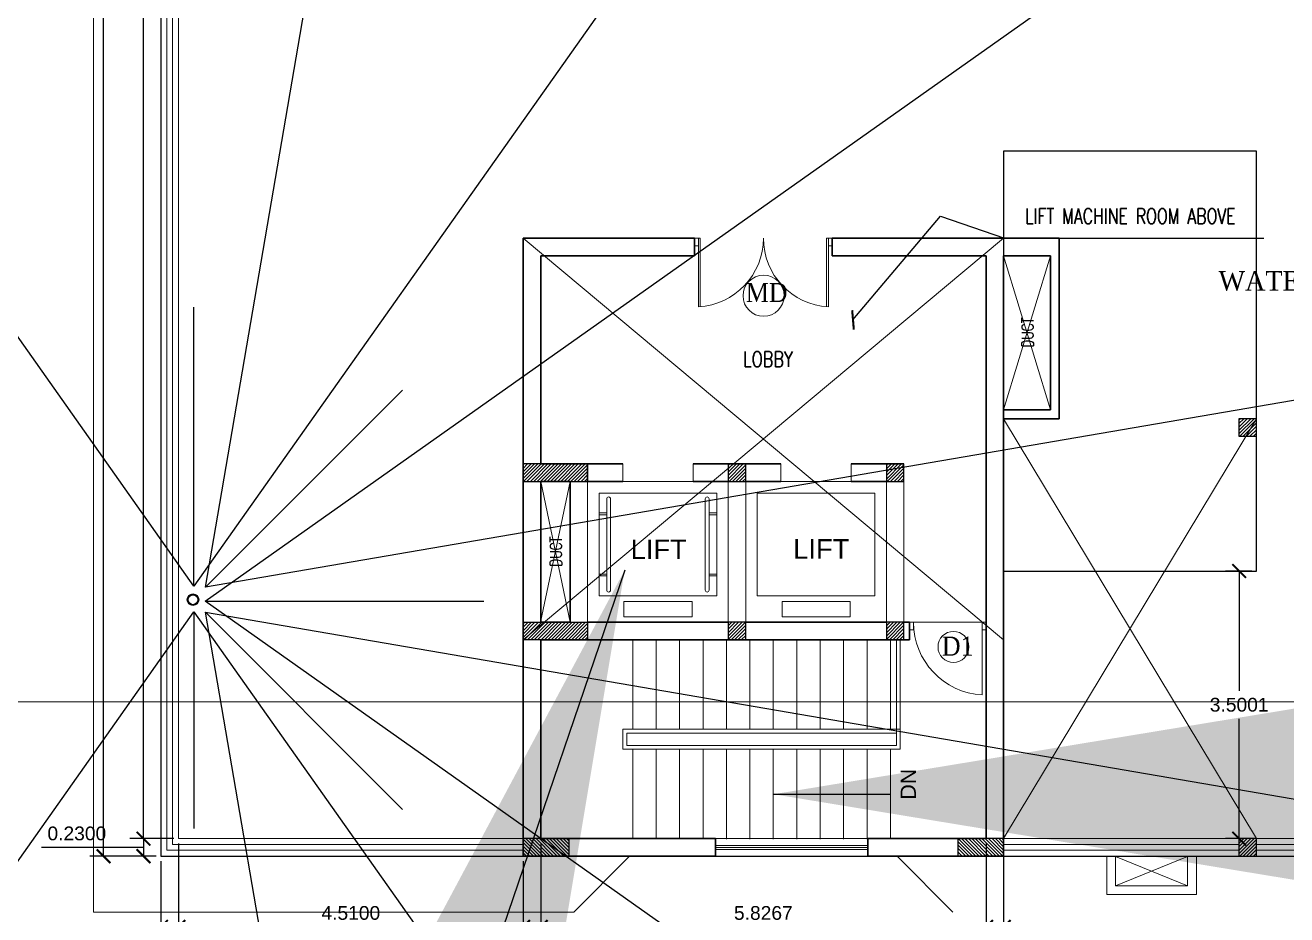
# Model space of a CAD drawing. Header units: metres. Extents: x -1560916 to -1560612, y 43591 to 43809.
# Drawn here: x -1560852.91 to -1560836.4, y 43651.76 to 43663.4 of the extents above; entities that cross this region are included whole.
import ezdxf

# ---------------------------------------------------------------- set-up
doc = ezdxf.new("R2010")
doc.units = ezdxf.units.M
doc.header["$LTSCALE"] = 750
doc.header["$MEASUREMENT"] = 0
doc.header["$PDMODE"] = 35
doc.header["$PDSIZE"] = 50
for name, pattern in [('HIDDEN', [0.375, 0.25, -0.125]), ('HIDDEN2', [0.1875, 0.125, -0.0625]), ('PHANTOM2', [1.25, 0.625, -0.125, 0.125, -0.125, 0.125, -0.125])]:
    doc.linetypes.add(name, pattern=pattern)
doc.layers.get('0').update_dxf_attribs({"lineweight": 5})
doc.layers.get('Defpoints').update_dxf_attribs({"lineweight": 0})
for name, color, linetype, lineweight in [('AR_DIM WRK', 3, 'Continuous', 13), ('AR_DOOR', 32, 'Continuous', 9), ('AR_ELEV 6', 1, 'Continuous', 9), ('AR_MISCELLANEOUS', 250, 'Continuous', 5), ('AR_RAILING', 6, 'Continuous', 13), ('AR_STAIRCASE', 21, 'Continuous', 15), ('AR_WALL1', 1, 'Continuous', 18), ('AR_WIN', 12, 'Continuous', 13), ('column', 242, 'Continuous', 25), ('ED', 30, 'Continuous', 0), ('FURN', 33, 'Continuous', 18), ('HAT', 8, 'Continuous', 5), ('hatch', 250, 'Continuous', 5), ('SITE', 32, 'Continuous', 13), ('TEXT', 2, 'Continuous', 20), ('TEXT1', 2, 'Continuous', 20), ('TWO WHEELER', 8, 'Continuous', 13), ('wall', 7, 'Continuous', 30), ('WIN', 12, 'Continuous', 18)]:
    doc.layers.add(name, color=color, linetype=linetype, lineweight=lineweight)
for name, color, linetype in [('BLK_1_FLR_5_ROOF_AREA', 54, 'Continuous'), ('BLK_1_TERRACESERVICE_UTILITYDISTANCE', 1, 'Continuous'), ('DIM', 9, 'Continuous'), ('GRID1', 8, 'Continuous'), ('WATER_TANK_CALCULATION', 150, 'Continuous')]:
    doc.layers.add(name, color=color, linetype=linetype)
doc.styles.add('ED', font='romantic.ttf', dxfattribs={"width": 0.96})
doc.styles.add('ROMANS', font='romans__.ttf', dxfattribs={"width": 0.75})
doc.styles.add('RS', font='times.ttf', dxfattribs={"width": 0.75})
doc.styles.add('RS1', font='romans.shx', dxfattribs={"width": 0.75})
doc.styles.get("Standard").update_dxf_attribs({"font": 'arial.ttf'})
doc.dimstyles.new('DIM-100', dxfattribs={"dimtxt": 200, "dimasz": 100, "dimexe": 25, "dimexo": 25, "dimgap": 35, "dimtad": 1, "dimdec": 0, "dimrnd": 5, "dimzin": 0, "dimdsep": 46, "dimtxsty": 'RS1', "dimblk": 'ARCHTICK', "dimcen": 100, "dimdle": 25, "dimclrd": 8, "dimclre": 8, "dimclrt": 4, "dimadec": 0, "dimazin": 0, "dimtfac": 0.5, "dimtdec": 0, "dimtmove": 1, "dimatfit": 0, "dimfxl": 75, "dimfrac": 1, "dimtolj": 1, "dimtzin": 0, "dimarcsym": 2})
doc.dimstyles.get("Standard").update_dxf_attribs({"dimtxt": 0.18, "dimasz": 0.18, "dimexe": 0.18, "dimexo": 0.0625, "dimgap": 0.09, "dimtad": 1, "dimtih": 1, "dimtoh": 1, "dimdec": 4, "dimzin": 0, "dimdsep": 46, "dimtxsty": 'Standard', "dimblk": 'ARCHTICK', "dimcen": 0.09, "dimadec": 0, "dimazin": 0, "dimtfac": 1, "dimtdec": 4, "dimtofl": 0, "dimtmove": 0, "dimatfit": 3, "dimldrblk": 'ARCHTICK', "dimfxl": 1, "dimtolj": 1, "dimtzin": 0, "dimarcsym": 0})
pattern_1 = [(45, (-1559624.316076, 43517.526676), (-0.0220970869, 0.0220970869), [])]

# ---------------------------------------------------------------- blocks, each defined once
blk = doc.blocks.new('A$C12252290')
at = {"layer": 'HAT'}
h = blk.add_hatch(dxfattribs=at)
h.set_pattern_fill('ANSI31', color=256, scale=250, style=0)
h.set_pattern_definition([(45, (1221235.583, -140132.935), (-22.0970869, 22.0970869), [])])
h.paths.add_polyline_path([(-230, -600), (0, -600), (0, 0), (-230, 0)])
at = {"layer": 'column'}
blk.add_lwpolyline([(-230, -600), (0, -600), (0, 0), (-230, 0)], close=True, dxfattribs=at)
blk = doc.blocks.new('_ArchTick')
at = {"color": 0, "linetype": 'ByBlock', "const_width": 0.15}
blk.add_lwpolyline([(-0.5, -0.5), (0.5, 0.5)], dxfattribs=at)
blk = doc.blocks.new('*D207')
at = {"layer": 'Defpoints', "color": 0, "transparency": 16777216}
for p in [(-1560850.905, 43676.145), (-1560851.363, 43652.76), (-1560850.905, 43652.76)]:
    blk.add_point(p, dxfattribs=at)
at = {"layer": 'ED', "color": 0, "lineweight": -2, "transparency": 16777216}
for p, q in [((-1560850.967, 43676.145), (-1560851.543, 43676.145)), ((-1560851.363, 43676.145), (-1560851.363, 43664.634)), ((-1560851.363, 43652.76), (-1560851.363, 43664.271)), ((-1560850.967, 43652.76), (-1560851.543, 43652.76))]:
    blk.add_line(p, q, dxfattribs=at)
at = {"layer": 'ED', "color": 0, "lineweight": -2, "transparency": 16777216, "xscale": 0.18, "yscale": 0.18, "zscale": 0.18}
for p, rotation in [((-1560851.363, 43676.145), 90), ((-1560851.363, 43652.76), 270)]:
    blk.add_blockref('_ArchTick', p, dxfattribs=dict(at, rotation=rotation))
at = {"layer": 'ED', "color": 0, "transparency": 16777216, "insert": (-1560851.363, 43664.453), "char_height": 0.18, "attachment_point": 5}
blk.add_mtext('\\A1;23.3858', dxfattribs=at)
blk = doc.blocks.new('*D208')
at = {"layer": 'Defpoints', "color": 0, "transparency": 16777216}
for p in [(-1560850.905, 43652.76), (-1560851.363, 43652.53), (-1560851.135, 43652.53)]:
    blk.add_point(p, dxfattribs=at)
at = {"layer": 'ED', "color": 0, "lineweight": -2, "transparency": 16777216}
for p, q in [((-1560851.772, 43652.645), (-1560852.699, 43652.645)), ((-1560851.363, 43652.645), (-1560851.772, 43652.645)), ((-1560850.967, 43652.76), (-1560851.543, 43652.76)), ((-1560851.363, 43652.76), (-1560851.363, 43652.53)), ((-1560851.197, 43652.53), (-1560851.543, 43652.53))]:
    blk.add_line(p, q, dxfattribs=at)
at = {"layer": 'ED', "color": 0, "lineweight": -2, "transparency": 16777216, "xscale": 0.18, "yscale": 0.18, "zscale": 0.18}
for p, rotation in [((-1560851.363, 43652.76), 90), ((-1560851.363, 43652.53), 270)]:
    blk.add_blockref('_ArchTick', p, dxfattribs=dict(at, rotation=rotation))
at = {"layer": 'ED', "color": 0, "transparency": 16777216, "insert": (-1560852.235, 43652.827), "char_height": 0.18, "attachment_point": 5}
blk.add_mtext('\\A1;0.2300', dxfattribs=at)
blk = doc.blocks.new('*D209')
at = {"layer": 'Defpoints', "color": 0, "transparency": 16777216}
for p in [(-1560846.165, 43652.76), (-1560846.395, 43652.53), (-1560846.165, 43651.605)]:
    blk.add_point(p, dxfattribs=at)
at = {"layer": 'ED', "color": 0, "lineweight": -2, "transparency": 16777216}
for p, q in [((-1560846.165, 43652.697), (-1560846.165, 43651.425)), ((-1560846.395, 43652.467), (-1560846.395, 43651.425)), ((-1560846.395, 43651.605), (-1560846.165, 43651.605)), ((-1560846.28, 43651.605), (-1560846.28, 43651.012)), ((-1560846.28, 43651.012), (-1560845.353, 43651.012))]:
    blk.add_line(p, q, dxfattribs=at)
at = {"layer": 'ED', "color": 0, "lineweight": -2, "transparency": 16777216, "xscale": 0.18, "yscale": 0.18, "zscale": 0.18, "rotation": 180}
blk.add_blockref('_ArchTick', (-1560846.395, 43651.605), dxfattribs=at)
at = {"layer": 'ED', "color": 0, "lineweight": -2, "transparency": 16777216, "xscale": 0.18, "yscale": 0.18, "zscale": 0.18}
blk.add_blockref('_ArchTick', (-1560846.165, 43651.605), dxfattribs=at)
at = {"layer": 'ED', "color": 0, "transparency": 16777216, "insert": (-1560845.817, 43651.194), "char_height": 0.18, "attachment_point": 5}
blk.add_mtext('\\A1;0.2300', dxfattribs=at)
blk = doc.blocks.new('*D210')
at = {"layer": 'Defpoints', "color": 0, "transparency": 16777216}
for p in [(-1560846.165, 43652.76), (-1560840.338, 43652.76), (-1560840.338, 43651.605)]:
    blk.add_point(p, dxfattribs=at)
at = {"layer": 'ED', "color": 0, "lineweight": -2, "transparency": 16777216}
for p, q in [((-1560846.165, 43652.697), (-1560846.165, 43651.425)), ((-1560840.338, 43652.697), (-1560840.338, 43651.425)), ((-1560846.165, 43651.605), (-1560840.338, 43651.605))]:
    blk.add_line(p, q, dxfattribs=at)
at = {"layer": 'ED', "color": 0, "lineweight": -2, "transparency": 16777216, "xscale": 0.18, "yscale": 0.18, "zscale": 0.18, "rotation": 180}
blk.add_blockref('_ArchTick', (-1560846.165, 43651.605), dxfattribs=at)
at = {"layer": 'ED', "color": 0, "lineweight": -2, "transparency": 16777216, "xscale": 0.18, "yscale": 0.18, "zscale": 0.18}
blk.add_blockref('_ArchTick', (-1560840.338, 43651.605), dxfattribs=at)
at = {"layer": 'ED', "color": 0, "transparency": 16777216, "insert": (-1560843.252, 43651.787), "char_height": 0.18, "attachment_point": 5}
blk.add_mtext('\\A1;5.8267', dxfattribs=at)
blk = doc.blocks.new('*D211')
at = {"layer": 'Defpoints', "color": 0, "transparency": 16777216}
for p in [(-1560840.338, 43652.76), (-1560840.108, 43652.76), (-1560840.108, 43651.605)]:
    blk.add_point(p, dxfattribs=at)
at = {"layer": 'ED', "color": 0, "lineweight": -2, "transparency": 16777216}
for p, q in [((-1560840.338, 43652.697), (-1560840.338, 43651.425)), ((-1560840.108, 43652.697), (-1560840.108, 43651.425)), ((-1560840.338, 43651.605), (-1560840.108, 43651.605)), ((-1560840.223, 43651.605), (-1560840.223, 43651.012)), ((-1560840.223, 43651.012), (-1560839.297, 43651.012))]:
    blk.add_line(p, q, dxfattribs=at)
at = {"layer": 'ED', "color": 0, "lineweight": -2, "transparency": 16777216, "xscale": 0.18, "yscale": 0.18, "zscale": 0.18, "rotation": 180}
blk.add_blockref('_ArchTick', (-1560840.338, 43651.605), dxfattribs=at)
at = {"layer": 'ED', "color": 0, "lineweight": -2, "transparency": 16777216, "xscale": 0.18, "yscale": 0.18, "zscale": 0.18}
blk.add_blockref('_ArchTick', (-1560840.108, 43651.605), dxfattribs=at)
at = {"layer": 'ED', "color": 0, "transparency": 16777216, "insert": (-1560839.76, 43651.194), "char_height": 0.18, "attachment_point": 5}
blk.add_mtext('\\A1;0.2300', dxfattribs=at)
blk = doc.blocks.new('*D212')
at = {"layer": 'Defpoints', "color": 0, "transparency": 16777216}
for p in [(-1560840.108, 43652.76), (-1560830.189, 43652.76), (-1560830.189, 43651.605)]:
    blk.add_point(p, dxfattribs=at)
at = {"layer": 'ED', "color": 0, "lineweight": -2, "transparency": 16777216}
for p, q in [((-1560840.108, 43652.697), (-1560840.108, 43651.425)), ((-1560830.189, 43652.697), (-1560830.189, 43651.425)), ((-1560840.108, 43651.605), (-1560830.189, 43651.605))]:
    blk.add_line(p, q, dxfattribs=at)
at = {"layer": 'ED', "color": 0, "lineweight": -2, "transparency": 16777216, "xscale": 0.18, "yscale": 0.18, "zscale": 0.18, "rotation": 180}
blk.add_blockref('_ArchTick', (-1560840.108, 43651.605), dxfattribs=at)
at = {"layer": 'ED', "color": 0, "lineweight": -2, "transparency": 16777216, "xscale": 0.18, "yscale": 0.18, "zscale": 0.18}
blk.add_blockref('_ArchTick', (-1560830.189, 43651.605), dxfattribs=at)
at = {"layer": 'ED', "color": 0, "transparency": 16777216, "insert": (-1560835.149, 43651.787), "char_height": 0.18, "attachment_point": 5}
blk.add_mtext('\\A1;9.9196', dxfattribs=at)
blk = doc.blocks.new('*D214')
at = {"layer": 'Defpoints', "color": 0, "transparency": 16777216}
for p in [(-1560850.905, 43652.76), (-1560846.395, 43652.53), (-1560850.905, 43651.605)]:
    blk.add_point(p, dxfattribs=at)
at = {"layer": 'ED', "color": 0, "lineweight": -2, "transparency": 16777216}
for p, q in [((-1560850.905, 43652.697), (-1560850.905, 43651.425)), ((-1560846.395, 43652.467), (-1560846.395, 43651.425)), ((-1560846.395, 43651.605), (-1560850.905, 43651.605))]:
    blk.add_line(p, q, dxfattribs=at)
at = {"layer": 'ED', "color": 0, "lineweight": -2, "transparency": 16777216, "xscale": 0.18, "yscale": 0.18, "zscale": 0.18, "rotation": 180}
blk.add_blockref('_ArchTick', (-1560850.905, 43651.605), dxfattribs=at)
at = {"layer": 'ED', "color": 0, "lineweight": -2, "transparency": 16777216, "xscale": 0.18, "yscale": 0.18, "zscale": 0.18}
blk.add_blockref('_ArchTick', (-1560846.395, 43651.605), dxfattribs=at)
at = {"layer": 'ED', "color": 0, "transparency": 16777216, "insert": (-1560848.65, 43651.787), "char_height": 0.18, "attachment_point": 5}
blk.add_mtext('\\A1;4.5100', dxfattribs=at)
blk = doc.blocks.new('*D215')
at = {"layer": 'Defpoints', "color": 0, "transparency": 16777216}
for p in [(-1560850.905, 43652.76), (-1560851.135, 43652.53), (-1560851.135, 43651.605)]:
    blk.add_point(p, dxfattribs=at)
at = {"layer": 'ED', "color": 0, "lineweight": -2, "transparency": 16777216}
for p, q in [((-1560850.905, 43652.697), (-1560850.905, 43651.425)), ((-1560851.135, 43652.467), (-1560851.135, 43651.425)), ((-1560850.905, 43651.605), (-1560851.135, 43651.605)), ((-1560851.02, 43651.605), (-1560851.02, 43651.012)), ((-1560851.02, 43651.012), (-1560850.093, 43651.012))]:
    blk.add_line(p, q, dxfattribs=at)
at = {"layer": 'ED', "color": 0, "lineweight": -2, "transparency": 16777216, "xscale": 0.18, "yscale": 0.18, "zscale": 0.18, "rotation": 180}
blk.add_blockref('_ArchTick', (-1560851.135, 43651.605), dxfattribs=at)
at = {"layer": 'ED', "color": 0, "lineweight": -2, "transparency": 16777216, "xscale": 0.18, "yscale": 0.18, "zscale": 0.18}
blk.add_blockref('_ArchTick', (-1560850.905, 43651.605), dxfattribs=at)
at = {"layer": 'ED', "color": 0, "transparency": 16777216, "insert": (-1560850.557, 43651.194), "char_height": 0.18, "attachment_point": 5}
blk.add_mtext('\\A1;0.2300', dxfattribs=at)
blk = doc.blocks.new('*D216')
at = {"layer": 'Defpoints', "color": 0, "transparency": 16777216}
for p in [(-1560851.135, 43652.53), (-1560846.395, 43652.53), (-1560846.395, 43650.989)]:
    blk.add_point(p, dxfattribs=at)
at = {"layer": 'ED', "color": 0, "lineweight": -2, "transparency": 16777216}
for p, q in [((-1560851.135, 43652.467), (-1560851.135, 43650.809)), ((-1560846.395, 43652.467), (-1560846.395, 43650.809)), ((-1560851.135, 43650.989), (-1560846.395, 43650.989))]:
    blk.add_line(p, q, dxfattribs=at)
at = {"layer": 'ED', "color": 0, "lineweight": -2, "transparency": 16777216, "xscale": 0.18, "yscale": 0.18, "zscale": 0.18, "rotation": 180}
blk.add_blockref('_ArchTick', (-1560851.135, 43650.989), dxfattribs=at)
at = {"layer": 'ED', "color": 0, "lineweight": -2, "transparency": 16777216, "xscale": 0.18, "yscale": 0.18, "zscale": 0.18}
blk.add_blockref('_ArchTick', (-1560846.395, 43650.989), dxfattribs=at)
at = {"layer": 'ED', "color": 0, "transparency": 16777216, "insert": (-1560848.765, 43651.17), "char_height": 0.18, "attachment_point": 5}
blk.add_mtext('\\A1;4.7400', dxfattribs=at)
blk = doc.blocks.new('*D217')
at = {"layer": 'Defpoints', "color": 0, "transparency": 16777216}
for p in [(-1560846.395, 43652.53), (-1560840.108, 43652.53), (-1560840.108, 43650.989)]:
    blk.add_point(p, dxfattribs=at)
at = {"layer": 'ED', "color": 0, "lineweight": -2, "transparency": 16777216}
for p, q in [((-1560846.395, 43652.467), (-1560846.395, 43650.809)), ((-1560840.108, 43652.467), (-1560840.108, 43650.809)), ((-1560846.395, 43650.989), (-1560840.108, 43650.989))]:
    blk.add_line(p, q, dxfattribs=at)
at = {"layer": 'ED', "color": 0, "lineweight": -2, "transparency": 16777216, "xscale": 0.18, "yscale": 0.18, "zscale": 0.18, "rotation": 180}
blk.add_blockref('_ArchTick', (-1560846.395, 43650.989), dxfattribs=at)
at = {"layer": 'ED', "color": 0, "lineweight": -2, "transparency": 16777216, "xscale": 0.18, "yscale": 0.18, "zscale": 0.18}
blk.add_blockref('_ArchTick', (-1560840.108, 43650.989), dxfattribs=at)
at = {"layer": 'ED', "color": 0, "transparency": 16777216, "insert": (-1560843.252, 43651.17), "char_height": 0.18, "attachment_point": 5}
blk.add_mtext('\\A1;6.2867', dxfattribs=at)
blk = doc.blocks.new('*D218')
at = {"layer": 'Defpoints', "color": 0, "transparency": 16777216}
for p in [(-1560840.108, 43652.53), (-1560829.959, 43652.53), (-1560829.959, 43650.989)]:
    blk.add_point(p, dxfattribs=at)
at = {"layer": 'ED', "color": 0, "lineweight": -2, "transparency": 16777216}
for p, q in [((-1560840.108, 43652.467), (-1560840.108, 43650.809)), ((-1560829.959, 43652.467), (-1560829.959, 43650.809)), ((-1560840.108, 43650.989), (-1560829.959, 43650.989))]:
    blk.add_line(p, q, dxfattribs=at)
at = {"layer": 'ED', "color": 0, "lineweight": -2, "transparency": 16777216, "xscale": 0.18, "yscale": 0.18, "zscale": 0.18, "rotation": 180}
blk.add_blockref('_ArchTick', (-1560840.108, 43650.989), dxfattribs=at)
at = {"layer": 'ED', "color": 0, "lineweight": -2, "transparency": 16777216, "xscale": 0.18, "yscale": 0.18, "zscale": 0.18}
blk.add_blockref('_ArchTick', (-1560829.959, 43650.989), dxfattribs=at)
at = {"layer": 'ED', "color": 0, "transparency": 16777216, "insert": (-1560835.034, 43651.17), "char_height": 0.18, "attachment_point": 5}
blk.add_mtext('\\A1;10.1496', dxfattribs=at)
blk = doc.blocks.new('*D223')
at = {"layer": 'Defpoints', "color": 0, "transparency": 16777216}
for p in [(-1560851.885, 43676.375), (-1560851.135, 43676.375), (-1560851.135, 43652.53)]:
    blk.add_point(p, dxfattribs=at)
at = {"layer": 'ED', "color": 0, "lineweight": -2, "transparency": 16777216}
for p, q in [((-1560851.197, 43676.375), (-1560852.065, 43676.375)), ((-1560851.885, 43676.375), (-1560851.885, 43664.634)), ((-1560851.885, 43652.53), (-1560851.885, 43664.271)), ((-1560851.197, 43652.53), (-1560852.065, 43652.53))]:
    blk.add_line(p, q, dxfattribs=at)
at = {"layer": 'ED', "color": 0, "lineweight": -2, "transparency": 16777216, "xscale": 0.18, "yscale": 0.18, "zscale": 0.18}
for p, rotation in [((-1560851.885, 43676.375), 90), ((-1560851.885, 43652.53), 270)]:
    blk.add_blockref('_ArchTick', p, dxfattribs=dict(at, rotation=rotation))
at = {"layer": 'ED', "color": 0, "transparency": 16777216, "insert": (-1560851.885, 43664.453), "char_height": 0.18, "attachment_point": 5}
blk.add_mtext('\\A1;23.8458', dxfattribs=at)
blk = doc.blocks.new('*D474')
at = {"layer": 'BLK_1_TERRACESERVICE_UTILITYDISTANCE', "color": 0, "lineweight": -2, "transparency": 16777216}
for p, q in [((-1560836.861, 43656.26), (-1560837.206, 43656.26)), ((-1560837.026, 43656.26), (-1560837.026, 43654.692)), ((-1560837.026, 43652.76), (-1560837.026, 43654.328)), ((-1560836.861, 43652.76), (-1560837.206, 43652.76))]:
    blk.add_line(p, q, dxfattribs=at)
at = {"layer": 'Defpoints', "color": 0, "transparency": 16777216}
for p in [(-1560836.798, 43656.26), (-1560837.026, 43652.76), (-1560836.798, 43652.76)]:
    blk.add_point(p, dxfattribs=at)
at = {"layer": 'BLK_1_TERRACESERVICE_UTILITYDISTANCE', "color": 0, "lineweight": -2, "transparency": 16777216, "xscale": 0.18, "yscale": 0.18, "zscale": 0.18}
for p, rotation in [((-1560837.026, 43656.26), 90.00096069350262), ((-1560837.026, 43652.76), 270.0009606935026)]:
    blk.add_blockref('_ArchTick', p, dxfattribs=dict(at, rotation=rotation))
at = {"layer": 'BLK_1_TERRACESERVICE_UTILITYDISTANCE', "color": 0, "transparency": 16777216, "insert": (-1560837.026, 43654.51), "char_height": 0.18, "attachment_point": 5}
blk.add_mtext('\\A1;3.5001', dxfattribs=at)

msp = doc.modelspace()

# ---------------------------------------------------------------- hatches: boundary and pattern name
at = {"layer": 'HAT'}
h = msp.add_hatch(dxfattribs=at)
h.set_pattern_fill('ANSI31', color=256, scale=0.25, style=0)
h.set_pattern_definition([(45, (-1559615.562743, 43518.118676), (-0.0220970869, 0.0220970869), [])])
h.paths.add_polyline_path([(-1560837.02833, 43658.02161), (-1560836.79833, 43658.02161), (-1560836.79833, 43658.25161), (-1560837.02833, 43658.25161)])
h = msp.add_hatch(dxfattribs=at)
h.set_pattern_fill('ANSI31', color=256, scale=0.25, style=0)
h.set_pattern_definition(pattern_1)
h.paths.add_polyline_path([(-1560846.39499, 43657.42961), (-1560845.55166, 43657.42961), (-1560845.55166, 43657.65961), (-1560846.39499, 43657.65961)])
h = msp.add_hatch(dxfattribs=at)
h.set_pattern_fill('ANSI31', color=256, scale=0.25, style=0)
h.set_pattern_definition([(45, (-1559622.246076, 43517.526676), (-0.0220970869, 0.0220970869), [])])
h.paths.add_polyline_path([(-1560843.71166, 43657.42961), (-1560843.48166, 43657.42961), (-1560843.48166, 43657.65961), (-1560843.71166, 43657.65961)])
h = msp.add_hatch(dxfattribs=at)
h.set_pattern_fill('ANSI31', color=256, scale=0.25, style=0)
h.set_pattern_definition([(45, (-1559620.176076, 43517.526676), (-0.0220970869, 0.0220970869), [])])
h.paths.add_polyline_path([(-1560841.64166, 43657.42961), (-1560841.41166, 43657.42961), (-1560841.41166, 43657.65961), (-1560841.64166, 43657.65961)])
h = msp.add_hatch(dxfattribs=at)
h.set_pattern_fill('ANSI31', color=256, scale=0.25, style=0)
h.set_pattern_definition(pattern_1)
h.paths.add_polyline_path([(-1560846.39499, 43655.58961), (-1560845.55166, 43655.58961), (-1560845.55166, 43655.35961), (-1560846.39499, 43655.35961)])
h = msp.add_hatch(dxfattribs=at)
h.set_pattern_fill('ANSI31', color=256, scale=0.25, style=0)
h.set_pattern_definition([(45, (-1559622.246076, 43515.826676), (-0.0220970869, 0.0220970869), [])])
h.paths.add_polyline_path([(-1560843.48166, 43655.58961), (-1560843.71166, 43655.58961), (-1560843.71166, 43655.35961), (-1560843.48166, 43655.35961)])
h = msp.add_hatch(dxfattribs=at)
h.set_pattern_fill('ANSI31', color=256, scale=0.25, style=0)
h.set_pattern_definition([(45, (-1559620.176076, 43515.826676), (-0.0220970869, 0.0220970869), [])])
h.paths.add_polyline_path([(-1560841.41166, 43655.58961), (-1560841.64166, 43655.58961), (-1560841.64166, 43655.35961), (-1560841.41166, 43655.35961)])
h = msp.add_hatch(dxfattribs=at)
h.set_pattern_fill('ANSI31', color=256, scale=0.25, style=0)
h.set_pattern_definition([(45, (-1559615.562743, 43512.626676), (-0.0220970869, 0.0220970869), [])])
h.paths.add_polyline_path([(-1560837.02833, 43652.52961), (-1560836.79833, 43652.52961), (-1560836.79833, 43652.75961), (-1560837.02833, 43652.75961)])

# ---------------------------------------------------------------- linework, layer by layer
for p, q in [((-1560845.09166, 43657.42961), (-1560845.09166, 43657.65961)), ((-1560844.17166, 43657.42961), (-1560844.17166, 43657.65961)), ((-1560843.02166, 43657.42961), (-1560843.02166, 43657.65961)), ((-1560842.10166, 43657.42961), (-1560842.10166, 43657.65961)), ((-1560841.41166, 43657.65961), (-1560841.41166, 43655.35961)), ((-1560845.55166, 43657.42961), (-1560845.55166, 43655.35961)), ((-1560843.71172, 43657.42481), (-1560843.71172, 43655.58481)), ((-1560843.48166, 43657.42961), (-1560843.48166, 43655.58961)), ((-1560841.64166, 43657.42961), (-1560841.64166, 43655.58961))]:
    msp.add_line(p, q)
at = {"linetype": 'PHANTOM2'}
msp.add_lwpolyline([(-1560828.8235, 43654.54948), (-1560828.62408, 43654.92574), (-1560828.62408, 43654.54948), (-1560829.83499, 43654.54948), (-1560851.91499, 43654.54948), (-1560853.2892, 43654.54948), (-1560853.2892, 43654.93369), (-1560853.06502, 43654.54948)], dxfattribs=at)
at = {"color": 4}
for centre, radius in [((-1560843.24927, 43659.85954), 0.269), ((-1560840.7641, 43655.26704), 0.2025)]:
    msp.add_circle(centre, radius, dxfattribs=at)
at = {"layer": 'AR_DOOR'}
msp.add_line((-1560841.33833, 43655.48961), (-1560841.33833, 43655.58961), dxfattribs=at)
msp.add_lwpolyline([(-1560841.28833, 43655.58961), (-1560841.28833, 43655.48961), (-1560841.33833, 43655.48961)], dxfattribs=at)
msp.add_lwpolyline([(-1560841.28833, 43655.58961), (-1560841.33833, 43655.58961), (-1560840.33833, 43655.58961), (-1560840.33833, 43655.48961), (-1560840.38833, 43655.48961), (-1560840.38833, 43655.58961), (-1560840.38833, 43654.64093, -0.39887376)], format="xyb", close=True, dxfattribs=at)
at = {"layer": 'AR_ELEV 6'}
for p, q in [((-1560845.30166, 43657.20461), (-1560845.30166, 43656.00981)), ((-1560845.25166, 43657.20461), (-1560845.25166, 43656.00981)), ((-1560844.01172, 43657.20461), (-1560844.01172, 43656.00981)), ((-1560843.96172, 43657.20461), (-1560843.96172, 43656.00981)), ((-1560845.30166, 43657.01971), (-1560845.40166, 43657.01971)), ((-1560845.30166, 43656.99471), (-1560845.40166, 43656.99471)), ((-1560843.96172, 43657.01971), (-1560843.86172, 43657.01971)), ((-1560843.96172, 43656.99471), (-1560843.86172, 43656.99471)), ((-1560845.30166, 43656.21971), (-1560845.40166, 43656.21971)), ((-1560845.30166, 43656.19471), (-1560845.40166, 43656.19471)), ((-1560843.96172, 43656.21971), (-1560843.86172, 43656.21971)), ((-1560843.96172, 43656.19471), (-1560843.86172, 43656.19471))]:
    msp.add_line(p, q, dxfattribs=at)
for centre, start, end in [((-1560845.27666, 43657.20461), 0, 180), ((-1560843.98672, 43657.20461), 0, 180), ((-1560845.27666, 43656.00981), 180, 0), ((-1560843.98672, 43656.00981), 180, 0)]:
    msp.add_arc(centre, 0.025, start, end, dxfattribs=at)
at = {"layer": 'AR_MISCELLANEOUS'}
for points in [[(-1560845.40166, 43657.27961), (-1560843.86172, 43657.27961), (-1560843.86172, 43655.93481), (-1560845.40166, 43655.93481)], [(-1560843.33166, 43657.27961), (-1560841.79172, 43657.27961), (-1560841.79172, 43655.93481), (-1560843.33166, 43655.93481)], [(-1560845.07779, 43655.86221), (-1560844.1856, 43655.86221), (-1560844.1856, 43655.66221), (-1560845.07779, 43655.66221)], [(-1560843.00779, 43655.86221), (-1560842.1156, 43655.86221), (-1560842.1156, 43655.66221), (-1560843.00779, 43655.66221)]]:
    msp.add_lwpolyline(points, close=True, dxfattribs=at)
at = {"layer": 'AR_RAILING'}
for p, q in [((-1560851.05749, 43652.60711), (-1560851.05749, 43675.79791)), ((-1560850.98249, 43652.68211), (-1560850.98249, 43675.72291)), ((-1560850.98249, 43652.68211), (-1560846.39499, 43652.68211)), ((-1560840.10833, 43652.68211), (-1560837.02833, 43652.68211)), ((-1560836.79833, 43652.68211), (-1560830.11125, 43652.68211)), ((-1560851.05749, 43652.60711), (-1560846.39499, 43652.60711)), ((-1560840.10863, 43652.60711), (-1560837.02833, 43652.60711)), ((-1560836.79833, 43652.60711), (-1560830.03625, 43652.60711))]:
    msp.add_line(p, q, dxfattribs=at)
at = {"layer": 'AR_STAIRCASE'}
for p, q in [((-1560844.96166, 43655.35961), (-1560844.96166, 43654.19072)), ((-1560844.65499, 43655.35961), (-1560844.65499, 43654.19072)), ((-1560844.34833, 43655.35961), (-1560844.34833, 43654.19072)), ((-1560844.04166, 43655.35961), (-1560844.04166, 43654.19072)), ((-1560843.73499, 43655.35961), (-1560843.73499, 43654.19072)), ((-1560843.42833, 43655.35961), (-1560843.42833, 43654.19072)), ((-1560843.12166, 43655.35961), (-1560843.12166, 43654.19072)), ((-1560842.81499, 43655.35961), (-1560842.81499, 43654.19072)), ((-1560842.50833, 43655.35961), (-1560842.50833, 43654.19072)), ((-1560842.20166, 43655.35961), (-1560842.20166, 43654.19072)), ((-1560841.89499, 43655.35961), (-1560841.89499, 43654.19072)), ((-1560841.58833, 43655.35961), (-1560841.58833, 43654.19072)), ((-1560841.51166, 43655.35961), (-1560841.51166, 43653.97961)), ((-1560841.46055, 43655.35961), (-1560841.46055, 43653.9285)), ((-1560845.08944, 43654.19072), (-1560845.08944, 43653.9285)), ((-1560841.46055, 43654.19072), (-1560845.08944, 43654.19072)), ((-1560845.03833, 43654.13961), (-1560845.03833, 43653.97961)), ((-1560841.51166, 43654.13961), (-1560845.03833, 43654.13961)), ((-1560841.51166, 43653.97961), (-1560845.03833, 43653.97961)), ((-1560841.46055, 43653.9285), (-1560845.08944, 43653.9285)), ((-1560844.96166, 43653.9285), (-1560844.96166, 43652.75294)), ((-1560844.65499, 43653.9285), (-1560844.65499, 43652.75294)), ((-1560844.34833, 43653.9285), (-1560844.34833, 43652.75294)), ((-1560844.04166, 43653.9285), (-1560844.04166, 43652.75294)), ((-1560843.73499, 43653.9285), (-1560843.73499, 43652.75294)), ((-1560843.42833, 43653.9285), (-1560843.42833, 43652.75294)), ((-1560843.12166, 43653.9285), (-1560843.12166, 43652.75294)), ((-1560842.81499, 43653.9285), (-1560842.81499, 43652.75294)), ((-1560842.50833, 43653.9285), (-1560842.50833, 43652.75294)), ((-1560842.20166, 43653.9285), (-1560842.20166, 43652.75294)), ((-1560841.89499, 43653.9285), (-1560841.89499, 43652.75294)), ((-1560841.58833, 43653.9285), (-1560841.58833, 43652.75294))]:
    msp.add_line(p, q, dxfattribs=at)
at = {"layer": 'AR_WALL1'}
for p, q in [((-1560851.13499, 43675.87541), (-1560851.13499, 43652.52961)), ((-1560850.90499, 43675.64541), (-1560850.90499, 43652.75961)), ((-1560850.90499, 43652.75961), (-1560846.39499, 43652.75961)), ((-1560830.18875, 43652.75961), (-1560840.10833, 43652.75961)), ((-1560851.13499, 43652.52961), (-1560846.39499, 43652.52961)), ((-1560829.95875, 43652.52961), (-1560840.10833, 43652.52961)), ((-1560838.75833, 43652.02961), (-1560838.75833, 43652.52432)), ((-1560838.64333, 43652.14461), (-1560838.64333, 43652.52432)), ((-1560837.70019, 43652.14461), (-1560837.70019, 43652.52432)), ((-1560837.58519, 43652.02961), (-1560837.58519, 43652.52432)), ((-1560838.64333, 43652.14461), (-1560837.70019, 43652.14461)), ((-1560838.75833, 43652.02961), (-1560837.58519, 43652.02961))]:
    msp.add_line(p, q, dxfattribs=at)
at = {"layer": 'AR_WIN'}
for p, q in [((-1560843.87869, 43652.75961), (-1560841.88369, 43652.75961)), ((-1560841.88369, 43652.66961), (-1560843.87869, 43652.66961)), ((-1560841.88369, 43652.64461), (-1560843.87869, 43652.64461)), ((-1560841.88369, 43652.61961), (-1560843.87869, 43652.61961)), ((-1560841.88369, 43652.52961), (-1560843.87869, 43652.52961))]:
    msp.add_line(p, q, dxfattribs=at)
at = {"layer": 'BLK_1_FLR_5_ROOF_AREA'}
msp.add_lwpolyline([(-1560851.13499, 43652.52961), (-1560829.95875, 43652.52961), (-1560829.95875, 43675.87541), (-1560851.13499, 43675.87541)], close=True, dxfattribs=at)
at = {"layer": 'column'}
for points in [[(-1560837.02833, 43658.02161), (-1560836.79833, 43658.02161), (-1560836.79833, 43658.25161), (-1560837.02833, 43658.25161)], [(-1560845.55166, 43657.65961), (-1560846.39499, 43657.65961), (-1560846.39499, 43657.42961), (-1560845.55166, 43657.42961)], [(-1560843.71166, 43657.42961), (-1560843.48166, 43657.42961), (-1560843.48166, 43657.65961), (-1560843.71166, 43657.65961)], [(-1560841.64166, 43657.42961), (-1560841.41166, 43657.42961), (-1560841.41166, 43657.65961), (-1560841.64166, 43657.65961)], [(-1560845.55166, 43655.35961), (-1560846.39499, 43655.35961), (-1560846.39499, 43655.58961), (-1560845.55166, 43655.58961)], [(-1560843.71166, 43655.35961), (-1560843.48166, 43655.35961), (-1560843.48166, 43655.58961), (-1560843.71166, 43655.58961)], [(-1560841.64166, 43655.35961), (-1560841.41166, 43655.35961), (-1560841.41166, 43655.58961), (-1560841.64166, 43655.58961)], [(-1560837.02833, 43652.52961), (-1560836.79833, 43652.52961), (-1560836.79833, 43652.75961), (-1560837.02833, 43652.75961)]]:
    msp.add_lwpolyline(points, close=True, dxfattribs=at)
at = {"layer": 'DIM', "linetype": 'Continuous'}
for radius in [0.075, 0.06492]:
    msp.add_circle((-1560850.71499, 43655.88461), radius, dxfattribs=at)
at = {"layer": 'FURN'}
for p, q in [((-1560844.17166, 43657.42961), (-1560845.09166, 43657.42961)), ((-1560842.10166, 43657.42961), (-1560843.02166, 43657.42961))]:
    msp.add_line(p, q, dxfattribs=at)
at = {"layer": 'hatch', "linetype": 'HIDDEN2'}
for p, q in [((-1560839.49499, 43658.36661), (-1560840.10833, 43660.38266)), ((-1560839.49499, 43660.38266), (-1560840.10833, 43658.36661)), ((-1560845.78166, 43657.42961), (-1560846.16819, 43655.58961)), ((-1560846.16499, 43657.42961), (-1560845.78166, 43655.58961)), ((-1560838.64333, 43652.52432), (-1560837.70019, 43652.14461)), ((-1560837.70019, 43652.52432), (-1560838.64333, 43652.14461))]:
    msp.add_line(p, q, dxfattribs=at)
at = {"layer": 'SITE'}
for p, q in [((-1560844.15166, 43660.61266), (-1560844.15166, 43660.51266)), ((-1560844.15166, 43660.61266), (-1560844.07666, 43660.61266)), ((-1560844.10166, 43660.61266), (-1560844.10166, 43659.71405)), ((-1560844.10166, 43660.51266), (-1560844.10166, 43660.61266)), ((-1560844.07666, 43660.61266), (-1560844.07666, 43659.71579)), ((-1560842.42666, 43660.61266), (-1560842.42666, 43659.71579)), ((-1560842.35166, 43660.61266), (-1560842.42666, 43660.61266)), ((-1560842.40166, 43660.61266), (-1560842.40166, 43659.71405)), ((-1560842.40166, 43660.51266), (-1560842.40166, 43660.56266)), ((-1560842.35166, 43660.61266), (-1560842.35166, 43660.51266)), ((-1560844.15166, 43660.51266), (-1560844.10166, 43660.51266)), ((-1560842.35166, 43660.51266), (-1560842.40166, 43660.51266))]:
    msp.add_line(p, q, dxfattribs=at)
for centre, start, end in [((-1560844.15166, 43660.61266), 273.184735, 0), ((-1560842.35166, 43660.61266), 180, 266.815265)]:
    msp.add_arc(centre, 0.9, start, end, dxfattribs=at)
at = {"layer": 'TWO WHEELER', "linetype": 'HIDDEN'}
for p, q in [((-1560846.39499, 43655.35961), (-1560840.10833, 43660.61266)), ((-1560840.10833, 43655.35961), (-1560846.39499, 43660.61266)), ((-1560840.10833, 43658.25161), (-1560836.79833, 43652.75971)), ((-1560836.79833, 43658.25161), (-1560840.10833, 43652.75971))]:
    msp.add_line(p, q, dxfattribs=at)
at = {"layer": 'wall'}
for p, q in [((-1560844.15166, 43660.61266), (-1560846.39499, 43660.61266)), ((-1560846.39499, 43660.61266), (-1560846.39499, 43652.52961)), ((-1560846.39499, 43660.61266), (-1560846.39499, 43660.49766)), ((-1560844.15166, 43660.61266), (-1560844.15166, 43660.38266)), ((-1560839.37999, 43660.61266), (-1560842.35166, 43660.61266)), ((-1560842.35166, 43660.61266), (-1560842.35166, 43660.38266)), ((-1560839.37999, 43658.25161), (-1560839.37999, 43660.61266)), ((-1560844.15166, 43660.38266), (-1560846.16499, 43660.38266)), ((-1560846.16499, 43660.38266), (-1560846.16499, 43657.65961)), ((-1560840.33833, 43660.38266), (-1560842.35166, 43660.38266)), ((-1560840.33833, 43652.75961), (-1560840.33833, 43660.38266)), ((-1560839.49499, 43660.38266), (-1560840.10833, 43660.38266)), ((-1560840.10833, 43652.52961), (-1560840.10833, 43660.38266)), ((-1560839.49499, 43658.36661), (-1560839.49499, 43660.38266)), ((-1560840.10833, 43658.36661), (-1560839.49499, 43658.36661)), ((-1560840.10833, 43658.25161), (-1560839.37999, 43658.25161)), ((-1560845.09166, 43657.65961), (-1560846.16499, 43657.65961)), ((-1560845.55166, 43657.42961), (-1560845.55166, 43657.65961)), ((-1560843.02166, 43657.65961), (-1560844.17166, 43657.65961)), ((-1560841.41166, 43657.65961), (-1560842.10166, 43657.65961)), ((-1560846.16499, 43657.42961), (-1560846.16499, 43655.58961)), ((-1560845.78166, 43657.42961), (-1560846.16499, 43657.42961)), ((-1560846.16499, 43657.42961), (-1560845.78166, 43657.42961)), ((-1560845.78166, 43657.42961), (-1560845.78166, 43655.58961)), ((-1560845.09166, 43657.42961), (-1560845.55166, 43657.42961)), ((-1560843.71172, 43657.42961), (-1560844.17166, 43657.42961)), ((-1560843.02166, 43657.42961), (-1560843.48166, 43657.42961)), ((-1560841.64166, 43657.42961), (-1560842.10166, 43657.42961)), ((-1560845.78166, 43655.58961), (-1560846.16819, 43655.58961)), ((-1560845.78166, 43655.58961), (-1560846.16819, 43655.58961)), ((-1560843.71166, 43655.58961), (-1560845.55166, 43655.58961)), ((-1560841.64166, 43655.58961), (-1560843.48166, 43655.58961)), ((-1560841.33833, 43655.58961), (-1560841.41166, 43655.58961)), ((-1560841.33833, 43655.58961), (-1560841.33833, 43655.35961)), ((-1560846.16499, 43655.35961), (-1560846.16499, 43652.75961)), ((-1560841.41166, 43655.35961), (-1560846.16499, 43655.35961)), ((-1560841.41166, 43655.35961), (-1560841.33833, 43655.35961)), ((-1560846.16499, 43652.75961), (-1560843.87869, 43652.75961)), ((-1560843.87869, 43652.75961), (-1560843.87869, 43652.52961)), ((-1560841.88369, 43652.75961), (-1560841.88369, 43652.52961)), ((-1560841.88369, 43652.75961), (-1560840.33833, 43652.75961)), ((-1560846.39499, 43652.52961), (-1560843.87869, 43652.52961)), ((-1560841.88369, 43652.52961), (-1560840.10833, 43652.52961))]:
    msp.add_line(p, q, dxfattribs=at)
at = {"layer": 'WATER_TANK_CALCULATION', "linetype": 'ByBlock'}
msp.add_lwpolyline([(-1560840.10833, 43656.25971), (-1560836.79833, 43656.25971), (-1560836.79833, 43661.75161), (-1560840.10833, 43661.75161)], close=True, dxfattribs=at)
at = {"layer": 'WIN'}
for p, q in [((-1560852.01499, 43676.37541), (-1560852.01499, 43651.79961)), ((-1560845.00166, 43652.52961), (-1560845.73166, 43651.79961)), ((-1560841.50166, 43652.52961), (-1560840.77166, 43651.79961)), ((-1560845.73166, 43651.79961), (-1560852.01499, 43651.79961))]:
    msp.add_line(p, q, dxfattribs=at)

# ---------------------------------------------------------------- block references
at = {"layer": 'column', "xscale": 0.001, "yscale": 0.001, "zscale": 0.001, "rotation": 270}
for p in [(-1560845.79499, 43652.52961), (-1560840.10833, 43652.52961)]:
    msp.add_blockref('A$C12252290', p, dxfattribs=at)

# ---------------------------------------------------------------- texts
at = {"color": 4, "char_height": 0.255556, "width": 1.3144708, "attachment_point": 5}
for insert in [(-1560844.62068, 43656.54396), (-1560842.49453, 43656.54876)]:
    msp.add_mtext('\\A1;LIFT', dxfattribs=dict(at, insert=insert))
at = {"color": 4, "insert": (-1560841.35628, 43653.47203), "char_height": 0.2, "attachment_point": 5, "rotation": 90}
msp.add_mtext('\\A1;DN', dxfattribs=at)
at = {"layer": 'GRID1', "color": 3, "char_height": 0.153333, "attachment_point": 3, "rotation": 90, "style": 'ROMANS'}
for insert in [(-1560839.87174, 43659.57762), (-1560846.0434, 43656.71259)]:
    msp.add_mtext('DUCT', dxfattribs=dict(at, insert=insert))
at = {"layer": 'TEXT', "style": 'RS', "width": 0.9}
for s, p in [('MD', (-1560843.48065, 43659.7774)), ('D1', (-1560840.91554, 43655.15296))]:
    msp.add_text(s, height=0.248909, rotation=0.038457, dxfattribs=at).set_placement(p)
at = {"layer": 'TEXT1', "linetype": 'Continuous', "insert": (-1560843.1904, 43659.13272), "char_height": 0.204444, "width": 1.5706597, "attachment_point": 2, "style": 'ROMANS'}
msp.add_mtext('LOBBY\\P ', dxfattribs=at)
at = {"layer": 'TWO WHEELER', "color": 4, "insert": (-1560839.82459, 43661.00104), "char_height": 0.2, "width": 3.3980796, "attachment_point": 1, "style": 'RS1'}
msp.add_mtext('\\A1;LIFT MACHINE ROOM ABOVE  ', dxfattribs=at)
at = {"layer": 'WATER_TANK_CALCULATION', "linetype": 'ByBlock', "insert": (-1560837.2962, 43660.18121), "char_height": 0.2537879, "attachment_point": 1, "style": 'ED'}
msp.add_mtext_dynamic_manual_height_columns('WATER_TANK_CAPACITY_L=32000LTRS', width=6.8667001, gutter_width=1.26894, heights=[0], dxfattribs=at)

# ---------------------------------------------------------------- dimensions: what is measured, and where the dimension line sits
at = {"layer": 'BLK_1_TERRACESERVICE_UTILITYDISTANCE', "color": 2}
dim = msp.add_aligned_dim(p1=(-1560836.79833, 43656.25971), p2=(-1560836.79827, 43652.75961), distance=-0.22791, dimstyle='Standard', dxfattribs=at)
dim.commit()
dim.dimension.update_dxf_attribs({"geometry": '*D474', "text_midpoint": (-1560837.0262, 43654.50966)})
at = {"layer": 'ED'}
for base, p1, p2, picture, middle in [((-1560851.88458, 43676.37541), (-1560851.13499, 43652.52961), (-1560851.13499, 43676.37541), '*D223', (-1560851.88458, 43664.45251)), ((-1560851.36315, 43652.75961), (-1560850.90499, 43676.14541), (-1560850.90499, 43652.75961), '*D207', (-1560851.36315, 43664.45251)), ((-1560851.36315, 43652.52961), (-1560850.90499, 43652.75961), (-1560851.13499, 43652.52961), '*D208', (-1560851.86208, 43652.82658))]:
    dim = msp.add_linear_dim(base=base, p1=p1, p2=p2, angle=90, dimstyle='Standard', override={"dimtmove": 1, "dimfxl": 5}, dxfattribs=at)
    dim.commit()
    dim.dimension.update_dxf_attribs({"geometry": picture, "text_midpoint": middle})
for base, p1, p2, picture, middle in [((-1560851.13499, 43651.60501), (-1560850.90499, 43652.75961), (-1560851.13499, 43652.52961), '*D215', (-1560850.92999, 43651.19412)), ((-1560850.90499, 43651.60501), (-1560846.39499, 43652.52961), (-1560850.90499, 43652.75961), '*D214', (-1560848.64999, 43651.78692)), ((-1560846.16499, 43651.60501), (-1560846.39499, 43652.52961), (-1560846.16499, 43652.75961), '*D209', (-1560846.18999, 43651.19412)), ((-1560840.33833, 43651.60501), (-1560846.16499, 43652.75961), (-1560840.33833, 43652.75961), '*D210', (-1560843.25166, 43651.78692)), ((-1560840.10833, 43651.60501), (-1560840.33833, 43652.75961), (-1560840.10833, 43652.75971), '*D211', (-1560840.13333, 43651.19412)), ((-1560830.18875, 43651.60501), (-1560840.10833, 43652.75971), (-1560830.18875, 43652.75961), '*D212', (-1560835.14854, 43651.78692)), ((-1560846.39499, 43650.98851), (-1560851.13499, 43652.52961), (-1560846.39499, 43652.52961), '*D216', (-1560848.76499, 43651.17041)), ((-1560840.10833, 43650.98851), (-1560846.39499, 43652.52961), (-1560840.10833, 43652.52961), '*D217', (-1560843.25166, 43651.17041)), ((-1560829.95875, 43650.98851), (-1560840.10833, 43652.52961), (-1560829.95875, 43652.52961), '*D218', (-1560835.03354, 43651.17041))]:
    dim = msp.add_linear_dim(base=base, p1=p1, p2=p2, dimstyle='Standard', override={"dimtmove": 1, "dimfxl": 5}, dxfattribs=at)
    dim.commit()
    dim.dimension.update_dxf_attribs({"geometry": picture, "text_midpoint": middle})

# ---------------------------------------------------------------- leaders
msp.add_leader([(-1560843.11716, 43653.34072), (-1560841.58383, 43653.34072)], dimstyle='DIM-100', override={"dimgap": 2, "dimtad": 0})
at = {"layer": 'AR_DIM WRK', "annotation_type": 0, "has_hookline": 1, "hookline_direction": 1, "text_width": 1.98571}
msp.add_leader([(-1560796.69371, 43691.08258), (-1560796.69371, 43690.20826), (-1560831.41453, 43690.20826)], dimstyle='DIM-100', override={"dimgap": 35, "dimtad": 0}, dxfattribs=at)
at = {"layer": 'AR_DIM WRK'}
msp.add_leader([(-1560845.06587, 43656.2719), (-1560847.07985, 43650.35514)], dimstyle='DIM-100', override={"dimgap": 35, "dimtad": 0, "dimfxl": 50}, dxfattribs=at)
at = {"layer": 'ED', "annotation_type": 0, "has_hookline": 1, "hookline_direction": 0, "text_width": 3.12143}
msp.add_leader([(-1560842.07901, 43659.54418), (-1560840.93319, 43660.90104), (-1560840.09459, 43660.61104), (-1560839.91459, 43660.61104)], dimstyle='Standard', override={"dimtmove": 1, "dimfxl": 5}, dxfattribs=at)
at = {"layer": 'TWO WHEELER'}
for points in [[(-1560850.70214, 43656.06364), (-1560850.70214, 43659.70899)], [(-1560850.55135, 43656.04826), (-1560847.97332, 43658.62628)], [(-1560850.55465, 43655.86716), (-1560846.90877, 43655.86716)], [(-1560850.70214, 43655.72477), (-1560850.70214, 43652.89109)], [(-1560850.55135, 43655.72096), (-1560847.97332, 43653.14294)]]:
    msp.add_leader(points, dimstyle='DIM-100', override={"dimasz": 150, "dimtad": 0, "dimldrblk": 'Open90'}, dxfattribs=at)

doc.saveas('drawing.dxf')
